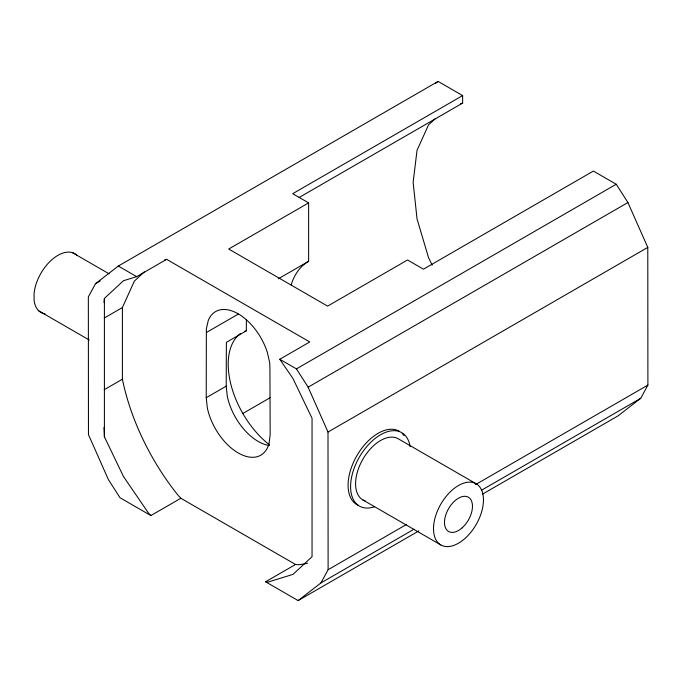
<?xml version="1.0" encoding="UTF-8"?>
<svg xmlns="http://www.w3.org/2000/svg" width="682" height="682" viewBox="0 0 682 682"><rect width="100%" height="100%" fill="white"/><g stroke="black" fill="none" stroke-linecap="round" stroke-linejoin="round"><path stroke-width="1.02" d="M206.228 397.7L206.365 328.724L208.274 320.438A45.234 26.121 60 0 1 237.174 313.251A45.234 26.121 60 0 1 267.344 352.364L269.757 362.995L269.927 369.03L270.166 434.613L269.092 443.411A45.234 26.121 60 0 1 238.197 452.942A45.234 26.121 60 0 1 207.302 407.734L206.228 397.7L226.211 386.165L226.373 342.355L246.347 330.821L246.39 319.602M104.005 302.527L104.406 298.392L123.459 280.72L136.664 276.645L166.638 259.339L309.756 341.963L279.782 359.269L292.996 378.604L312.049 418.271L312.049 556.7L292.996 574.372L268.171 582.036L265.571 581.78L295.545 564.474L298.136 564.739A169.545 97.884 60 0 0 307.625 563.179M295.545 564.474L180.849 498.261L178.258 495.524A169.545 97.884 60 0 1 122.402 379.218L122.402 307.556L134.371 281.086L144.286 271.896M299.125 197.482L462.635 103.084L462.635 95.582L438.1 81.414L118.31 266.048L95.523 283.686L88.345 296.909L88.455 434.596L108.319 479.463L120.015 497.749L150.884 515.566L180.849 498.261M265.571 581.78L298.136 600.586L320.932 582.939L328.11 569.717L327.999 432.038L308.128 387.171L296.44 368.885L279.782 359.269M482.455 494.169L617.926 415.952L640.722 398.314L647.9 385.091L647.789 247.404L627.917 202.537L616.23 184.251L593.4 171.071L423.462 269.185L407.529 259.987L327.607 306.133L228.709 249.032L308.631 202.886L308.631 261.291A98.899 57.1 60 0 0 291.154 284.88M435.534 118.404L428.518 124.908L417.043 150.279L413.13 182.358L417.043 218.948L428.518 257.574L432.166 265.17M435.662 83.306L438.1 81.414M95.523 283.686L100.126 281.027M462.635 95.582L292.697 193.688L308.631 202.886M104.235 318.042L122.402 307.556M278.316 278.793L308.631 261.291M104.235 389.703L122.402 379.218M206.467 332.466L238.257 314.112M296.44 368.885L616.23 184.251M242.485 413.684L270.046 397.768M308.128 387.171L627.917 202.537M327.999 432.038L647.789 247.404M328.11 569.717L406.446 524.492M475.567 484.587L647.9 385.091M320.932 582.939L414.008 529.206M481.287 490.358L640.722 398.314M298.136 600.586L418.867 530.886M460.648 103.69L462.635 103.084M164.609 259.961L166.638 259.339M244.591 331.367L246.347 330.821M118.31 266.048L136.664 276.645M476.147 483.768A35.319 20.392 -60 0 0 434.357 520.818A35.319 20.392 -60 0 0 464.945 538.482A35.319 20.392 -60 0 0 476.147 483.768L398.22 438.773A35.319 20.392 -60 0 0 361.784 461.185A35.319 20.392 -60 0 0 365.356 501.023M72.471 252.672L109.137 273.84M38.848 310.898L89.274 340.011M362.901 499.949L440.819 544.944M150.884 515.566L148.284 512.821L123.459 476.488L104.406 436.821L103.996 427.401M226.211 386.165L227.285 396.199A45.234 26.121 60 0 0 269.441 445.551M104.406 298.392L104.406 436.821M374.708 506.683A42.386 24.475 -60 0 1 350.676 483.973A42.386 24.475 -60 0 1 379.252 435.542A42.386 24.475 -60 0 1 410.129 446.65M402.175 433.454A42.386 24.475 -60 0 1 404.017 435.636M358.502 505.439A42.386 24.475 -60 0 1 356.098 457.059A42.386 24.475 -60 0 1 399.251 431.212M269.202 444.664A70.638 40.784 60 0 1 231.036 385.015A70.638 40.784 60 0 1 240.414 333.515M44.986 313.848A33.912 19.573 -60 0 1 34.1 300.404L34.1 293.175A33.912 19.573 -60 0 1 51.67 259.902A33.912 19.573 -60 0 1 76.896 255.221M462.106 527.859A19.778 11.424 -60 0 0 468.372 497.221A19.778 11.424 -60 0 0 444.971 517.97A19.778 11.424 -60 0 0 462.106 527.859"/></g></svg>
